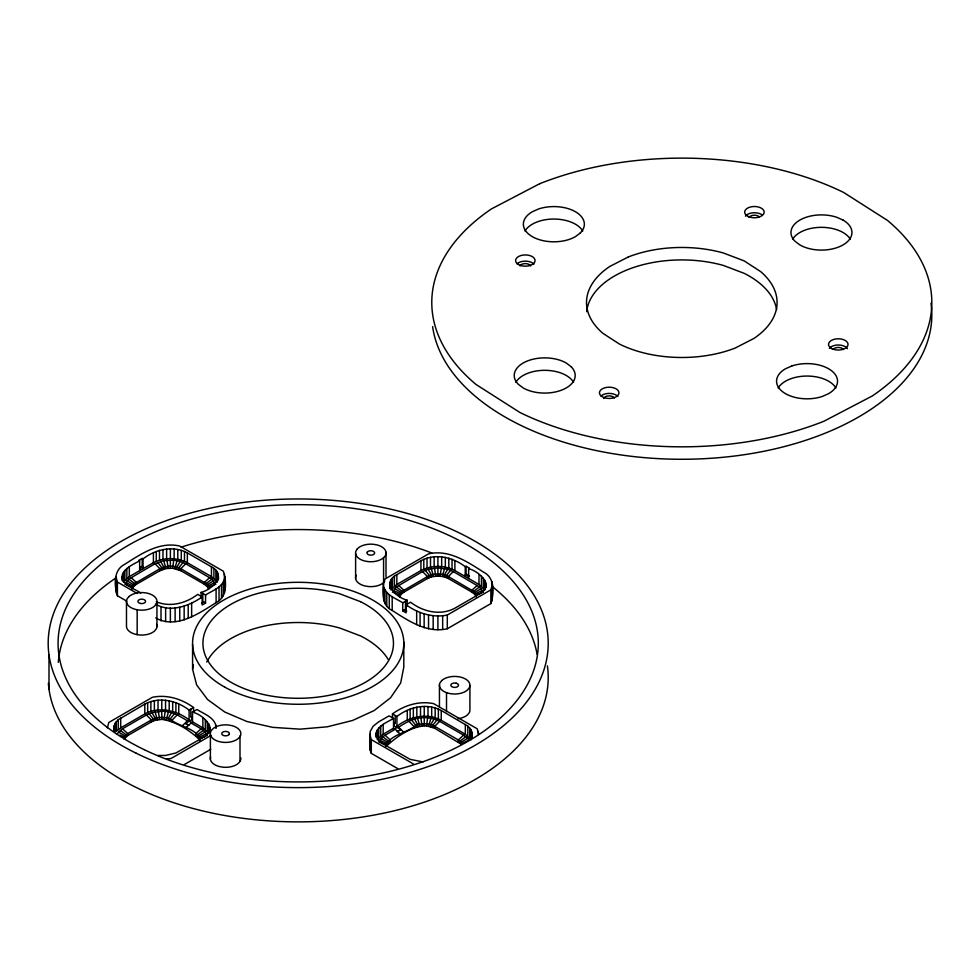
<?xml version="1.0" encoding="UTF-8"?>
<svg xmlns="http://www.w3.org/2000/svg" width="980" height="980" viewBox="0 0 980 980"><rect width="100%" height="100%" fill="white"/><g stroke="black" fill="none" stroke-linecap="round" stroke-linejoin="round"><path stroke-width="1.47" d="M113.668 730.651L114.844 723.571L118.249 719.712L144.807 704.142C159.054 696.376 176.792 700.529 189.115 710.12L189.115 719.871L187.425 720.9C179.671 716.013 171.316 710.867 161.786 711.272L161.786 719.357C175.922 721.354 190.341 730.59 200.092 740.28C197.789 728.103 178.139 726.866 170.238 718.989C164.199 716.637 157.057 716.833 151.337 719.969L127.755 733.579L124.007 737.046L119.879 735.098M397.709 768.602L371.298 753.351L369.815 747.936L370.183 731.472L373.123 726.266L378.537 721.942L389.072 715.865L393.531 718.438L393.531 729.524L396.925 727.564L396.925 716.478C409.248 706.886 426.986 702.734 441.233 710.5L467.791 726.07L471.196 729.941L472.372 737.021M407.19 605.812L407.19 600.238C396.141 597.408 380.975 582.88 396.839 574.66L420.947 560.744C435.181 552.977 452.919 557.13 465.255 566.722L466.1 566.232L469.494 568.192L468.648 568.682L468.648 578.482M483.361 592.312L479.502 586.934L453.262 571.561L447.725 569.233L437.913 567.873L437.913 575.958L444.442 576.865L448.375 578.531L471.944 592.141L474.835 594.407L476.219 596.881M126.665 601.108L117.416 595.767C114.146 585.415 113.215 570.054 124.656 564.358C140.9 554.019 159.348 541.315 179.757 546.056L223.342 571.218C226.613 581.569 227.544 596.93 216.102 602.627C199.442 613.076 175.959 629.675 155.722 617.878M122.267 580.834C119.94 569.907 132.067 564.933 139.65 560.854L139.65 570.654M107.347 727.858L108.829 722.444L152.415 697.282C166.918 694.269 181.802 698.936 193.575 707.536L193.575 711.566M131.896 588.392L132.606 585.832L134.64 583.517L159.924 568.743C166.294 565.301 174.464 565.301 180.835 568.743L206.119 583.517L208.152 585.832L208.863 588.392M139.65 560.854L138.805 560.364L142.198 558.404L143.043 558.894C155.379 549.302 173.117 545.149 187.352 552.916L211.46 566.832C227.323 575.064 212.158 589.58 201.108 592.41L201.108 597.984M200.092 740.917L200.092 738.32L205.8 736.225M224.824 576.632C224.261 586.775 212.685 590.413 205.567 594.983L201.108 592.41M216.225 727.858C215.674 717.715 204.085 714.077 196.968 709.495L192.509 712.08C203.571 714.91 218.724 729.426 202.86 737.658L175.898 752.983L165.534 755.458L158.025 755.458M383.474 584.46L384.956 579.045L428.542 553.884C448.938 549.131 467.387 561.846 483.642 572.185C495.084 577.882 494.153 593.243 490.87 603.594L447.297 628.756C426.888 633.497 408.44 620.793 392.196 610.454C382.102 605.861 382.543 593.782 383.474 584.46L383.854 600.924M376.149 737.021C374.556 726.695 386.647 722.591 393.531 718.438M399.436 596.22L400.146 593.66L402.18 591.344L427.464 576.571C433.834 573.129 442.005 573.129 448.375 576.571L473.659 591.344L475.692 593.66L476.403 596.22M385.777 745.976C390.138 734.375 407.227 733.126 415.802 725.347C421.841 723.007 428.983 723.203 434.704 726.339L458.285 739.949L462.033 743.416L467.534 740.819M468.648 568.682C479.698 571.512 494.863 586.028 479 594.26L454.892 608.176C440.657 615.942 422.907 611.79 410.583 602.198L406.124 604.77L406.124 612.831L402.731 610.871L402.731 602.81C396.091 598.425 386.549 595.62 383.854 587.192M492.364 584.46L490.87 589.874L490.87 603.594M472.372 734.216L471.196 738.504M215.821 584.484L211.962 579.107L185.722 563.733L180.185 561.405L173.754 560.193L172.627 568.241L180.835 570.703L204.404 584.313L207.295 586.579L208.679 589.054M165.167 711.419L164.028 719.467M441.294 568.02L440.167 576.069M467.607 738.357L463.577 735.159L439.604 721.317L434.067 718.989L427.635 717.789L426.508 725.825L434.704 728.299L461.176 744.175L461.176 742.215L467.607 738.357L468.906 740.17M403.809 642.231L403.809 667.123L400.685 682.95L390.579 697.76L374.176 710.549L352.592 720.459L327.296 726.805L300.027 729.157L272.636 727.356L246.972 721.525L224.812 712.043L207.65 699.585L196.649 684.983L192.582 669.242L193.44 664.93M177.049 560.658L174.82 568.547M168.462 711.884L166.22 719.761M444.589 568.486L442.36 576.363M430.93 718.242L428.701 726.131M124.938 584.484L128.797 579.107L155.036 563.733L163.709 560.658L173.754 560.193M132.079 589.054L133.464 586.579L136.355 584.313L159.924 570.703L165.939 568.547L172.627 568.241M392.478 592.312L396.337 586.934L422.576 571.561L428.113 569.233L437.913 567.873M399.62 596.881L401.004 594.407L403.895 592.141L427.464 578.531L431.396 576.865L437.913 575.958M400.318 734.118L395.222 729.218L382.678 736.691L378.819 742.068L385.949 744.678L385.949 746.638C396.018 737.083 411.637 725.874 426.508 725.825M356.389 575.236L355.813 576.265A15.239 8.796 0 0 0 364.291 585.795L368.076 586.505A15.239 8.796 0 0 0 382.433 583.541L384.589 581.618M180.185 561.405L176.902 567.077L176.902 569.037M171.586 712.632L168.315 718.303L168.315 720.263M447.725 569.233L444.442 574.905L444.442 576.865M434.067 718.989L430.784 724.673L430.784 726.633M217.315 572.345L217.315 582.145L211.46 576.632L187.352 562.716C176.976 557.277 163.782 557.277 153.407 562.716L129.299 576.632L123.443 582.145L123.443 572.345M117.135 733.8L122.463 728.802L146.437 714.959L151.974 712.632L161.786 711.272M124.007 739.006L127.755 735.539L151.337 721.929L155.257 720.263L161.786 719.357M484.855 580.172L484.855 589.972L479 584.46L454.892 570.544C444.516 565.105 431.323 565.105 420.947 570.544L396.839 584.46L390.983 589.972L390.983 580.172M395.222 729.218L393.531 728.201L383.18 734.216L377.312 739.741L377.312 729.941M183.076 562.422L178.826 567.763L178.826 569.723M174.477 713.648L170.238 718.989L170.238 720.949M450.616 570.25L446.366 575.591L446.366 577.551M436.958 720.018L432.707 725.347L432.707 727.307M185.722 563.733L180.835 568.743L180.835 570.703M177.135 714.959L172.235 719.969L172.235 721.929M453.262 571.561L448.375 576.571L448.375 578.531M439.604 721.317L434.704 726.339L434.704 728.299M182.329 725.8L187.425 720.9M185.722 727.76L192.509 721.831L192.509 712.08M187.67 724.686L185.404 723.375L189.115 721.194L189.115 719.871C176.768 710.341 159.054 706.176 144.807 713.942L120.699 727.858L116.289 731.362L116.289 721.562M209.696 577.575L204.404 582.353L204.404 584.313M207.221 735.711L205.139 731.999L201.096 728.802L195.804 733.579L195.804 735.539M477.236 585.403L471.944 590.181L471.944 592.141M463.577 735.159L458.285 739.949L458.285 741.909M211.962 579.107L206.119 583.517L206.119 585.476M203.362 730.321L197.519 734.743L197.519 736.703M479.502 586.934L473.659 591.344L473.659 593.304M465.843 736.691L459.988 741.101L459.988 743.061M213.726 580.773L207.295 584.619L207.295 586.579M205.139 731.999L198.695 735.845L198.695 737.805M481.266 588.6L474.835 592.447L474.835 594.407M139.932 567.555L142.198 566.244L143.043 566.734L139.65 568.694M155.722 604.158C170.336 612.966 189.25 605.971 202.174 596.943L202.174 605.003L205.567 603.043L205.567 594.983M201.549 603.337L203.816 602.038M189.115 710.12L193.575 707.536M402.731 602.81L407.19 600.238M469.494 576.032L466.1 574.072L465.255 574.562L468.648 576.522M402.731 610.871L405.487 609.278L405.487 601.218M210.786 735.551L171.157 758.434L166.526 759.071M184.363 764.523L210.786 749.271M406.124 604.77C417.909 613.37 432.78 618.037 447.297 615.036L490.87 589.874M392.466 717.936L392.466 713.906C404.238 705.306 419.122 700.639 433.626 703.64L477.211 728.802L478.706 734.216M471.196 739.741L465.341 734.216L441.233 720.3C426.986 712.534 409.273 716.711 396.925 726.241L398.627 727.258C407.141 721.488 417.015 716.392 427.635 717.789M400.624 729.733L397.231 731.705L400.624 729.194L394.217 725.996L394.217 722.971L395.222 723.558L395.222 715.498M215.024 582.573L208.152 585.832L208.152 587.792M482.564 590.401L475.692 593.66L475.692 595.62M206.437 733.8L199.565 737.046L199.565 739.006M208.679 587.094L214.387 584.999M476.219 594.921L481.927 592.827M423.005 761.938L410.142 759.353L383.18 744.016L378.758 740.513L376.149 734.216M156.261 601.757C170.189 607.576 186.102 603.264 197.715 594.37L202.174 596.943M393.911 592.827L399.62 594.921M126.371 584.999L132.079 587.094M393.274 590.401L400.146 593.66L400.146 595.62M125.734 582.573L132.606 585.832L132.606 587.792M379.603 740.17L386.475 743.416L386.475 745.376M404.483 609.866L406.737 611.165M205.567 603.043L202.799 601.451L202.799 593.39M392.466 713.906L396.925 716.478M140.716 593.023C134.493 588.429 123.039 585.991 122.267 576.632M115.934 576.632L117.416 582.047L137.225 593.476M369.815 734.216L371.298 739.63L413.56 764.033M191.382 722.505L189.115 721.194L191.823 719.639L191.823 716.613L190.818 717.189L190.818 709.14M190.818 722.86L201.096 728.802M208.728 723.571L208.728 733.371L202.86 727.858L192.509 721.831L192.509 723.154M394.56 588.6L401.004 592.447L401.004 594.407M127.033 580.773L133.464 584.619L133.464 586.579M380.901 738.357L387.345 742.215L387.345 744.175M118.433 731.999L124.864 735.845L124.864 737.805M396.337 586.934L402.18 591.344L402.18 593.304M382.678 736.691L388.521 741.101L388.521 743.061M128.797 579.107L134.64 583.517L134.64 585.476M120.209 730.321L126.053 734.743L126.053 736.703M398.603 585.403L403.895 590.181L403.895 592.141M384.944 735.159L390.236 739.949L390.236 741.909M131.063 577.575L136.355 582.353L136.355 584.313M122.463 728.802L127.755 733.579L127.755 735.539M398.627 727.258L403.711 732.158M422.576 571.561L427.464 576.571L427.464 578.531M408.917 721.317L413.805 726.339L413.805 728.299M155.036 563.733L159.924 568.743L159.924 570.703M146.437 714.959L151.337 719.969L151.337 721.929M425.222 570.25L429.473 575.591L429.473 577.551M411.563 720.018L415.802 725.347L415.802 727.307M157.682 562.422L161.933 567.763L161.933 569.723M149.083 713.648L153.333 718.989L153.333 720.949M428.113 569.233L431.396 574.905L431.396 576.865M414.454 718.989L417.725 724.673L417.725 726.633M160.573 561.405L163.856 567.077L163.856 569.037M151.974 712.632L155.257 718.303L155.257 720.263M431.249 568.486L433.479 576.363M417.578 718.242L419.82 726.131M163.709 560.658L165.939 568.547M155.11 711.884L157.339 719.761M434.544 568.02L435.671 576.069M420.873 717.789L422.013 725.825M167.004 560.193L168.131 568.241M158.405 711.419L159.532 719.467M491.985 595.436L492.364 598.18M224.445 587.608L224.824 590.352M113.668 727.858L113.962 730.027M491.985 581.716L491.985 600.924M486.031 584.46L486.031 587.253M485.737 582.292L485.737 587.89M483.41 578.163L483.41 587.963M481.45 576.313L481.45 586.114M479 574.66L479 584.46M478.326 731.472L478.326 734.522M472.078 732.048L472.078 737.646M471.196 729.941L471.196 738.332M469.91 685.583L469.91 710.476A15.239 8.796 0 0 1 469.224 712.742L467.546 714.824A15.239 8.796 0 0 1 458.003 718.695M469.751 727.92L469.751 737.732M467.791 726.07L467.791 735.87M466.1 566.232L466.1 574.072M465.255 566.722L465.255 576.522M465.341 724.416L465.341 734.216M454.892 560.744L454.892 570.544M452.025 559.323L452.025 569.123M448.816 558.196L448.816 567.996M447.297 615.036L447.297 628.756M446.513 692.652L446.513 711.688M445.337 557.363L445.337 567.163M442.666 615.673L442.666 629.393M441.674 556.848L441.674 566.648M441.233 710.5L441.233 720.3M439.444 684.848L439.444 706.813M438.366 709.091L438.366 718.891M437.913 556.677L437.913 566.477M437.913 615.893L437.913 629.613M435.157 707.952L435.157 717.752M434.165 556.848L434.165 566.648M433.172 615.673L433.172 629.393M431.678 707.119L431.678 716.919M430.502 557.363L430.502 567.163M428.542 615.036L428.542 628.756M428.015 706.605L428.015 716.417M427.023 558.196L427.023 567.996M424.254 706.445L424.254 716.245M424.254 717.63L424.254 725.727M424.144 613.982L424.144 627.702M423.801 559.323L423.801 569.123M420.947 560.744L420.947 570.544M420.506 706.605L420.506 716.417M420.089 612.549L420.089 626.269M416.843 707.119L416.843 716.919M416.659 610.859L416.659 624.579M413.352 707.952L413.352 717.752M410.142 709.091L410.142 718.891M407.276 710.5L407.276 720.3M396.839 574.66L396.839 584.46M394.389 576.313L394.389 586.114M392.416 578.163L392.416 587.963M392.196 596.734L392.196 610.454M390.101 582.292L390.101 587.89M389.807 584.46L389.807 588.662M389.268 594.75L389.268 608.47M386.782 592.41L386.782 606.13M386.01 552.23L386.01 577.134M384.956 589.874L384.956 603.594M383.584 557.62L383.584 582.512M383.18 724.416L383.18 734.216M380.73 726.07L380.73 735.87M378.758 727.92L378.758 737.732M376.443 732.048L376.443 737.646M371.298 739.63L371.298 753.351M370.183 736.96L370.183 750.68M355.618 553.663L355.618 578.555M240.002 736.237L240.002 761.142M224.445 573.888L224.445 593.096M223.342 582.047L223.342 595.767M221.517 584.582L221.517 598.302M219.03 586.922L219.03 600.642M218.491 576.632L218.491 579.437M218.197 574.464L218.197 580.062M216.102 588.907L216.102 602.627M215.87 570.336L215.87 580.135M215.857 725.114L215.857 728.164M213.91 568.486L213.91 578.286M211.46 566.832L211.46 576.632M210.382 734.351L210.382 759.243M209.904 727.858L209.904 732.06M209.597 725.69L209.597 731.288M207.282 721.562L207.282 731.362M205.31 719.712L205.31 729.512M202.86 718.058L202.86 727.858M192.582 644.35L192.582 669.242M191.639 603.031L191.639 616.751M188.809 725.335L185.404 723.375M188.209 604.721L188.209 618.441M187.352 552.916L187.352 562.716M184.485 551.495L184.485 561.307M184.154 606.154L184.154 619.875M181.275 550.368L181.275 560.168M179.757 607.208L179.757 620.928M178.764 704.142L178.764 713.942M177.797 549.535L177.797 559.335M175.898 702.721L175.898 712.521M175.126 607.845L175.126 621.565M174.134 549.021L174.134 558.821M172.688 701.582L172.688 711.394M170.373 548.849L170.373 558.649M170.373 560.046L170.373 568.13M170.373 608.066L170.373 621.786M169.197 700.749L169.197 710.561M166.625 549.021L166.625 558.821M165.632 607.845L165.632 621.565M165.534 700.247L165.534 710.047M162.962 549.535L162.962 559.335M161.786 700.075L161.786 709.875M161.002 607.208L161.002 620.928M159.483 550.368L159.483 560.168M158.025 700.247L158.025 710.047M156.947 601.732L156.947 626.624M156.261 551.495L156.261 561.307M154.362 700.749L154.362 710.561M153.407 552.916L153.407 562.716M150.883 701.582L150.883 711.394M147.674 702.721L147.674 712.521M144.807 704.142L144.807 713.942M143.043 558.894L143.043 568.694M142.198 558.404L142.198 566.244M137.163 609.768L137.163 634.66A15.239 8.796 0 0 0 154.595 630.973L156.261 628.891A15.239 8.796 0 0 0 156.592 624.334M129.299 566.832L129.299 576.632M126.849 568.486L126.849 578.286M126.481 600.997L126.481 625.889A15.239 8.796 0 0 0 137.163 634.66M124.877 570.336L124.877 580.135M122.561 574.464L122.561 580.062M120.699 718.058L120.699 727.858M118.249 719.712L118.249 729.512M117.416 582.047L117.416 595.767M116.314 579.376L116.314 593.096M114.844 723.571L114.844 731.974M113.962 725.69L113.962 731.288M49 654.971L49 689.197M206.756 662.064A95.281 55.015 0 0 1 339.791 628.033L360.554 635.934A95.281 55.015 0 0 1 388.227 659.503M210.59 756.94A15.239 8.796 0 0 0 219.055 766.483L222.84 767.181A15.239 8.796 0 0 0 239.353 762.293L240.578 760.113A15.239 8.796 0 0 0 240.774 757.822M58.298 662.394A240.112 138.621 0 0 1 116.277 577.71M181.079 547.171A240.112 138.621 0 0 1 431.837 553.014M492.438 586.689A240.112 138.621 0 0 1 537.114 654.42M547.391 665.849A250.023 144.342 0 0 1 313.233 821.608A250.023 144.342 0 0 1 48.375 683.195M517.048 263.792A9.751 5.635 0 0 1 533.941 264.135M600.997 395.981A9.751 5.635 0 0 1 617.878 396.484M829.386 348.317A9.751 5.635 0 0 1 838.586 344.997A9.751 5.635 0 0 1 847.406 348.635M745.462 216.139A9.751 5.635 0 0 1 762.244 214.988M520.025 265.947A5.488 3.173 0 0 1 525.329 263.608A5.488 3.173 0 0 1 530.621 265.96M603.79 398.456A5.488 3.173 0 0 1 608.776 395.883A5.488 3.173 0 0 1 614.362 398.002M833.282 349.321A5.488 3.173 0 0 1 838.464 347.459A5.488 3.173 0 0 1 843.425 349.517M931 303.249A250.023 144.342 0 0 1 702.023 458.799A250.023 144.342 0 0 1 432.609 326.597M586.689 311.689A95.281 55.015 0 0 1 723.387 265.433L744.163 273.334A95.281 55.015 0 0 1 776.626 309.545M778.169 388.007A30.49 17.603 0 0 1 807.042 376.051A30.49 17.603 0 0 1 835.916 388.007M515.835 382.274A30.49 17.603 0 0 1 544.709 370.318A30.49 17.603 0 0 1 573.582 382.274M524.998 230.986A30.49 17.603 0 0 1 553.871 219.042A30.49 17.603 0 0 1 582.745 230.986M792.587 239.292A30.49 17.603 0 0 1 821.461 227.336A30.49 17.603 0 0 1 850.334 239.292M749.198 217.389A5.488 3.173 0 0 1 753.963 215.196A5.488 3.173 0 0 1 759.304 216.911M367.353 552.022L367.059 552.573A3.81 2.205 0 0 0 369.215 554.937A3.81 2.205 0 0 0 373.735 554.362L374.274 553.871A3.81 2.205 0 0 0 372.425 550.956A3.81 2.205 0 0 0 367.353 552.022M229.345 734.032L229.038 734.583A3.822 2.205 0 0 1 223.942 735.625A3.822 2.205 0 0 1 222.129 732.685L222.668 732.207A3.822 2.205 0 0 1 227.213 731.644A3.822 2.205 0 0 1 229.345 734.032M240.578 735.221L239.353 737.401A15.239 8.796 0 0 1 222.84 742.289L219.055 741.591A15.239 8.796 0 0 1 211.803 729.867L213.959 727.932A15.239 8.796 0 0 1 228.328 724.98L232.113 725.678A15.239 8.796 0 0 1 240.578 735.221M357.038 549.18L355.813 551.36A15.239 8.796 0 0 0 364.291 560.903L368.076 561.601A15.239 8.796 0 0 0 382.433 558.649L384.589 556.714A15.239 8.796 0 0 0 377.349 544.99L373.552 544.292A15.239 8.796 0 0 0 357.038 549.18M128.846 596.649L127.167 598.731A15.239 8.796 0 0 0 135.301 609.352A15.239 8.796 0 0 0 154.595 606.081L156.261 603.999A15.239 8.796 0 0 0 148.139 593.378A15.239 8.796 0 0 0 128.846 596.649M441.809 680.5L440.13 682.582A15.239 8.796 0 0 0 448.264 693.203A15.239 8.796 0 0 0 467.546 689.932L469.224 687.85A15.239 8.796 0 0 0 461.09 677.229A15.239 8.796 0 0 0 441.809 680.5M580.27 232.995L575.432 236.646A30.49 17.603 0 0 1 532.312 236.646A30.49 17.603 0 0 1 532.312 211.741L538.62 208.948A30.49 17.603 0 0 1 575.432 211.741A30.49 17.603 0 0 1 580.27 232.995M539.686 183.713L491.299 208.997A250.023 144.342 0 0 0 476.096 384.527L519.89 412.47A250.023 144.342 0 0 0 823.911 421.241L872.31 395.957A250.023 144.342 0 0 0 887.5 220.427L843.707 192.484A250.023 144.342 0 0 0 539.686 183.713M628.352 256.944L609.756 266.474A95.281 55.015 0 0 0 602.921 333.335L619.446 344.066A95.281 55.015 0 0 0 735.245 348.023L753.841 338.48A95.281 55.015 0 0 0 760.676 271.619L744.163 260.888L723.387 252.987A95.281 55.015 0 0 0 628.352 256.944M791.803 365.969L785.482 368.762A30.49 17.603 0 0 0 782.861 391.927A30.49 17.603 0 0 0 822.293 396.459L828.602 393.654A30.49 17.603 0 0 0 831.236 370.489A30.49 17.603 0 0 0 791.803 365.969M141.034 603.533L140.079 603.349A3.81 2.205 0 0 1 138.278 600.422A3.81 2.205 0 0 1 143.35 599.38L144.183 599.687A3.81 2.205 0 0 1 145.163 602.308A3.81 2.205 0 0 1 141.034 603.533M456.313 683.232L455.369 683.048A3.81 2.205 0 0 0 451.229 684.273A3.81 2.205 0 0 0 452.209 686.894L453.042 687.201A3.81 2.205 0 0 0 458.126 686.159A3.81 2.205 0 0 0 456.313 683.232M360.554 601.696L339.791 593.794A95.281 55.015 0 0 0 202.934 642.451A95.281 55.015 0 0 0 337.132 693.497A95.281 55.015 0 0 0 360.554 601.696M843.02 220.047L836.7 217.254A30.49 17.603 0 0 0 799.901 220.047A30.49 17.603 0 0 0 795.05 241.3L799.901 244.939A30.49 17.603 0 0 0 843.02 244.939A30.49 17.603 0 0 0 843.02 220.047M571.12 366.679L566.269 363.029A30.49 17.603 0 0 0 526.15 361.51A30.49 17.603 0 0 0 518.31 384.283L523.149 387.921A30.49 17.603 0 0 0 563.267 389.44A30.49 17.603 0 0 0 571.12 366.679M144.195 749.651A240.112 138.621 0 0 0 534.737 667.111A240.112 138.621 0 0 0 215.661 513.116A240.112 138.621 0 0 0 144.195 749.651M224.812 687.152A105.632 60.981 0 0 0 400.685 658.045A105.632 60.981 0 0 0 269.096 584.668A105.632 60.981 0 0 0 224.812 687.152M136.294 753.277A250.023 144.342 0 0 0 544.133 669.254A250.023 144.342 0 0 0 214.167 507.346A250.023 144.342 0 0 0 136.294 753.277M520.147 265.323A9.751 5.635 0 0 0 535.068 260.754A9.751 5.635 0 0 0 520.748 255.584A9.751 5.635 0 0 0 520.147 265.323M603.876 397.549A9.751 5.635 0 0 0 618.931 393.115A9.751 5.635 0 0 0 604.746 387.81A9.751 5.635 0 0 0 603.876 397.549M832.106 348.77A9.751 5.635 0 0 0 847.908 345.315A9.751 5.635 0 0 0 834.825 339.141A9.751 5.635 0 0 0 832.106 348.77M748.377 216.556A9.751 5.635 0 0 0 764.069 212.942A9.751 5.635 0 0 0 750.803 206.903A9.751 5.635 0 0 0 748.377 216.556"/></g></svg>
